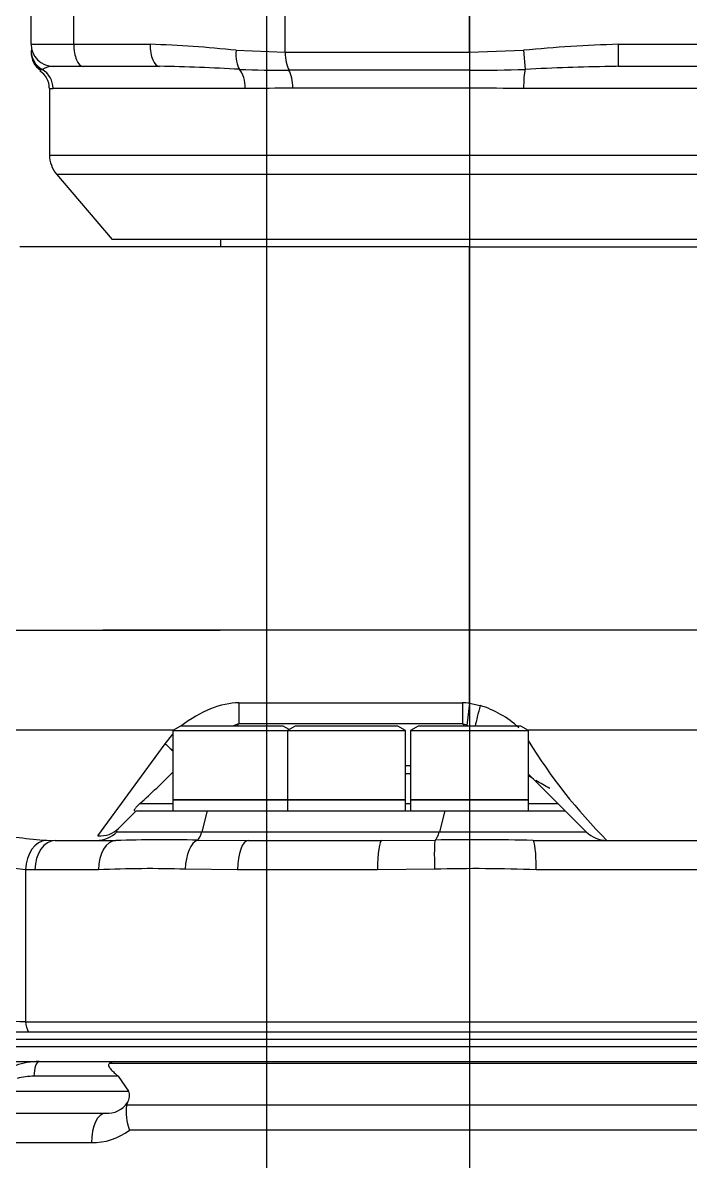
# Model space of a CAD drawing. Header units: millimetres. Extents: x 10462777 to 22643323, y 453826 to 1389191.
# Drawn here: x 11299266.3 to 11299358.3, y 583361.3 to 583518.2 of the extents above; entities that cross this region are included whole.
import ezdxf

# ---------------------------------------------------------------- set-up
doc = ezdxf.new("R2010")
doc.units = ezdxf.units.MM
doc.header["$LTSCALE"] = 200
doc.header["$MEASUREMENT"] = 0
doc.linetypes.add('CENTER2', pattern=[1.125, 0.75, -0.125, 0.125, -0.125])
doc.linetypes.add('PHANTOM', pattern=[2.5, 1.25, -0.25, 0.25, -0.25, 0.25, -0.25])
doc.layers.get('0').update_dxf_attribs({"linetype": 'CONTINUOUS'})
for name, color, linetype in [('$DDT_AUDIT_GENERATED_(276)', 7, 'CONTINUOUS'), ('2', 2, 'CONTINUOUS'), ('A290-7324-X516', 7, 'CONTINUOUS'), ('A290-7329-X501', 7, 'CONTINUOUS'), ('A290-7329-X511', 7, 'CONTINUOUS'), ('DV1_DEFAULT', 7, 'CONTINUOUS'), ('LIBRL_A6-BA-10X3', 7, 'CONTINUOUS'), ('LIBRL_A97L-0001-', 7, 'CONTINUOUS'), ('LIBRL_A97L-0118-', 7, 'CONTINUOUS')]:
    doc.layers.add(name, color=color, linetype=linetype)
doc.layers.add('LAYOUT', color=8, linetype='CONTINUOUS', lineweight=25)

# ---------------------------------------------------------------- blocks, each defined once
blk = doc.blocks.new('r710ic')
at = {"layer": 'LAYOUT', "color": 3}
blk.add_circle((272041.37, 104232.63), 2050.12, dxfattribs=at)
blk = doc.blocks.new('A$C7DA30AB0')
at = {"layer": '$DDT_AUDIT_GENERATED_(276)', "color": 7, "linetype": 'Continuous', "ltscale": 25.4}
for p, q in [((4731.16, 2969.6, 0), (4555.76, 2969.6, 0)), ((4729.15, 2968.58, 0), (4555.17, 2968.58, 0))]:
    blk.add_line(p, q, dxfattribs=at)
at = {"layer": 'A290-7324-X516', "color": 7, "linetype": 'Continuous', "ltscale": 25.4}
blk.add_line((4609.12, 3079.83, 0), (4609.12, 3078.82, 0), dxfattribs=at)
at = {"layer": 'A290-7329-X501', "color": 7, "linetype": 'Continuous', "ltscale": 25.4}
for p, q in [((4643.46, 3078.82, 0), (4581.47, 3078.82, 0)), ((4643.46, 3078.82, 0), (4688.16, 3078.82, 0)), ((4643.46, 3015.93, 0), (4643.46, 3078.82, 0)), ((4611.66, 3015.99, 0), (4642.5, 3015.99, 0)), ((4611.66, 3015.99, 0), (4611.66, 3013.11, 0)), ((4642.5, 3015.99, 0), (4642.5, 3013.11, 0)), ((4643.46, 3015.93, 0), (4643.1, 3012.89, 0)), ((4643.46, 3015.93, 0), (4644.92, 3015.63, 0)), ((4611.66, 3013.11, 0), (4611.33, 3012.78, 0)), ((4642.5, 3013.11, 0), (4611.66, 3013.11, 0)), ((4642.83, 3012.78, 0), (4642.5, 3013.11, 0)), ((4643.35, 3012.78, 0), (4643.1, 3012.89, 0)), ((4574.62, 3012.27, 0), (4602.74, 3012.27, 0)), ((4601.51, 3010.36, 0), (4602.57, 3011.68, 0)), ((4651.41, 3012.27, 0), (4678.11, 3012.27, 0)), ((4592.2, 2997.67, 0), (4601.51, 3010.36, 0)), ((4634.63, 3007.37, 0), (4635.33, 3007.37, 0)), ((4651.59, 3006.17, 0), (4652.47, 3005.3, 0)), ((4655.65, 3002.11, 0), (4652.47, 3005.3, 0)), ((4598.01, 3002.11, 0), (4602.57, 3002.11, 0)), ((4634.63, 3002.11, 0), (4635.33, 3002.11, 0)), ((4651.59, 3002.11, 0), (4655.65, 3002.11, 0)), ((4655.65, 3002.11, 0), (4656.67, 3001.09, 0)), ((4597.49, 3001.09, 0), (4595.08, 2998.69, 0)), ((4597.49, 3001.09, 0), (4607.28, 3001.09, 0)), ((4607.28, 3001.09, 0), (4606.53, 2998.22, 0)), ((4607.28, 3001.09, 0), (4640.04, 3001.09, 0)), ((4640.04, 3001.09, 0), (4639.3, 2998.22, 0)), ((4640.04, 3001.09, 0), (4656.67, 3001.09, 0)), ((4656.67, 3001.09, 0), (4659.54, 2998.22, 0)), ((4585.11, 2997.06, 0), (4586.34, 2997.03, 0)), ((4586.34, 2997.03, 0), (4594.7, 2997.03, 0)), ((4594.84, 2998.22, 0), (4606.53, 2998.22, 0)), ((4605.94, 2997.08, 0), (4612.97, 2997.03, 0)), ((4606.53, 2998.22, 0), (4639.3, 2998.22, 0)), ((4612.97, 2997.03, 0), (4631.37, 2997.03, 0)), ((4631.37, 2997.03, 0), (4638.71, 2997.08, 0)), ((4639.3, 2998.22, 0), (4659.54, 2998.22, 0)), ((4652.23, 2997.03, 0), (4710.39, 2997.03, 0)), ((4583.53, 2992.97, 0), (4582.24, 2993, 0)), ((4582.24, 2993, 0), (4582.24, 2972.05, 0)), ((4592.31, 2992.97, 0), (4583.53, 2992.97, 0)), ((4611.48, 2992.97, 0), (4604.27, 2993.06, 0)), ((4630.78, 2992.97, 0), (4611.48, 2992.97, 0)), ((4638.64, 2993.06, 0), (4630.78, 2992.97, 0)), ((4713.67, 2992.97, 0), (4652.66, 2992.97, 0)), ((4582.24, 2972.05, 0), (4730.33, 2972.05, 0)), ((4582.66, 2970.61, 0), (4576.82, 2970.61, 0)), ((4729.73, 2970.61, 0), (4582.66, 2970.61, 0))]:
    blk.add_line(p, q, dxfattribs=at)
for centre, radius, start, end in [((4640.97, 3002.59, 0), 13.62, 47.1067, 73.1224), ((4714.9, 3049.62, 0), 74.3, 211.5141, 225.0574), ((4526.33, 3081.96, 0), 107.3, 311.9158, 315.2813), ((4650.34, 3003.17, 0), 3.01, 45.0243, 65.3972), ((4601.35, 2740.84, 0), 256.27, 88.9721, 91.4864), ((4644.24, 2628.08, 0), 369.04, 88.76, 90.8586), ((4662.42, 3001.09, 0), 4.06, 225, 270), ((4599.37, 2849.31, 0), 143.83, 88.048, 92.8141), ((4644.39, 2796.47, 0), 196.67, 87.5902, 91.6741), ((4583.43, 3025.55, 0), 53.51, 255.3266, 268.7286)]:
    blk.add_arc(centre, radius, start, end, dxfattribs=at)
for centre, major_axis, ratio, start_param, end_param in [((4606.63, 3005.93, 0), (-8.71, -8.71), 0.57735, 3.665191, 4.486711), ((4647.52, 3005.93, 0), (-8.71, 8.71), 0.57735, 5.65194, 5.759587), ((4645.06, 3015.63, 0), (-1.02, -3.93), 0.03166, 4.720611, 5.529674), ((4606.63, 3005.93, 0), (7.05, 7.05), 0.305656, 0.523599, 0.675464), ((4647.52, 3005.93, 0), (-7.05, 7.05), 0.305656, 5.65194, 5.759587), ((4601.51, 3010.87, 0), (2.87, -2.87), 0.089046, 4.801201, 5.174896), ((4592.2, 3001.56, 0), (2.87, -2.87), 0.921515, 5.456964, 6.283185), ((4585.11, 2993, 0), (-0.25, -4.06), 0.704045, 3.228913, 4.755755), ((4586.34, 2992.97, 0), (0, -4.06), 0.689877, 3.141593, 4.712389), ((4592.01, 3001.09, 0), (0, 4.06), 0.985723, 3.141593, 3.926991), ((4594.7, 2992.97, 0), (0, -4.06), 0.58887, 3.141593, 4.712389), ((4606.1, 2993.06, 0), (-0.14, -4.06), 0.450971, 3.30288, 4.727919), ((4605.79, 3001.09, 0), (0, -4.06), 0.258819, 0.148938, 0.785398), ((4612.97, 2992.97, 0), (0, -4.06), 0.368205, 3.141593, 4.712389), ((4631.37, 2992.97, 0), (0, -4.06), 0.145997, 3.141593, 4.712389), ((4638.87, 2993.06, 0), (-0.13, 4.06), 0.055452, 0.144051, 1.569089), ((4638.55, 3001.09, 0), (0, -4.06), 0.258819, 0.148938, 0.785398), ((4652.23, 2992.97, 0), (0, -4.06), 0.105863, 1.570796, 3.141593), ((4583.68, 2972.05, 0), (0, -2.03), 0.704717, 4.712389, 5.498365)]:
    blk.add_ellipse(centre, major_axis=major_axis, ratio=ratio, start_param=start_param, end_param=end_param, dxfattribs=at)
for points, knots in [([(4634.61, 3006.27, 0), (4634.69, 3006.27, 0), (4634.78, 3006.27, 0), (4635.01, 3006.26, 0), (4635.16, 3006.25, 0), (4635.31, 3006.25, 0)], [0.48500207, 0.48500207, 0.48500207, 0.48500207, 0.5, 0.5, 0.52579168, 0.52579168, 0.52579168, 0.52579168]), ([(4597.31, 3001.09, 0), (4597.25, 3001.09, 0), (4597.24, 3001.14, 0), (4597.27, 3001.25, 0), (4597.28, 3001.29, 0), (4597.33, 3001.37, 0), (4597.36, 3001.42, 0), (4597.47, 3001.57, 0), (4597.56, 3001.67, 0), (4597.76, 3001.89, 0), (4597.88, 3002, 0), (4598.01, 3002.11, 0)], [0, 0, 0, 0, 0.25, 0.25, 0.375, 0.375, 0.5, 0.5, 0.75, 0.75, 1, 1, 1, 1]), ([(4568.88, 2999.36, 0), (4570.36, 2999.19, 0), (4571.81, 2998.97, 0), (4574.64, 2998.53, 0), (4576.02, 2998.29, 0), (4578.74, 2997.83, 0), (4580.06, 2997.61, 0), (4582.66, 2997.26, 0), (4583.91, 2997.12, 0), (4585.11, 2997.06, 0)], [0, 0, 0, 0, 0.25, 0.25, 0.5, 0.5, 0.75, 0.75, 1, 1, 1, 1]), ([(4595.08, 2998.69, 0), (4594.93, 2998.54, 0), (4594.83, 2998.42, 0), (4594.77, 2998.3, 0), (4594.76, 2998.27, 0), (4594.78, 2998.23, 0), (4594.8, 2998.22, 0), (4594.84, 2998.22, 0)], [0, 0, 0, 0, 0.5, 0.5, 0.75, 0.75, 1, 1, 1, 1]), ([(4582.24, 2993, 0), (4581.28, 2993.07, 0), (4580.26, 2993.22, 0), (4578.14, 2993.63, 0), (4577.04, 2993.88, 0), (4575.3, 2994.3, 0), (4574.72, 2994.44, 0), (4573.53, 2994.73, 0), (4572.92, 2994.87, 0), (4571.09, 2995.3, 0), (4569.83, 2995.58, 0), (4568.53, 2995.81, 0)], [0, 0, 0, 0, 0.25, 0.25, 0.5, 0.5, 0.625, 0.625, 0.75, 0.75, 1, 1, 1, 1])]:
    blk.add_open_spline(points, degree=3, knots=knots, dxfattribs=at)
at = {"layer": 'A290-7329-X511', "color": 7, "linetype": 'Continuous', "ltscale": 25.4}
for p, q in [((4583.01, 3106.76, 0), (4583.01, 3129.11, 0)), ((4588.9, 3106.76, 0), (4588.9, 3129.11, 0)), ((4618.04, 3105.66, 0), (4618.04, 3129.11, 0)), ((4643.46, 3105.66, 0), (4643.46, 3129.11, 0)), ((4583.01, 3106.76, 0), (4588.9, 3106.76, 0)), ((4588.9, 3106.76, 0), (4599.42, 3106.76, 0)), ((4663.98, 3106.76, 0), (4738.7, 3106.76, 0)), ((4663.98, 3106.76, 0), (4663.98, 3103.71, 0)), ((4611.27, 3105.93, 0), (4618.04, 3105.66, 0)), ((4618.04, 3105.66, 0), (4643.46, 3105.66, 0)), ((4643.46, 3105.66, 0), (4650.92, 3105.93, 0)), ((4643.46, 3105.66, 0), (4643.46, 3103.18, 0)), ((4650.92, 3105.93, 0), (4651.12, 3103.29, 0)), ((4590.18, 3103.71, 0), (4586.06, 3103.71, 0)), ((4600.7, 3103.71, 0), (4590.18, 3103.71, 0)), ((4738.7, 3103.71, 0), (4663.98, 3103.71, 0)), ((4643.46, 3103.18, 0), (4618.57, 3103.18, 0)), ((4643.46, 3103.18, 0), (4643.46, 3100.71, 0)), ((4585.55, 3100.7, 0), (4585.55, 3091.49, 0)), ((4612.54, 3100.66, 0), (4586.03, 3100.66, 0)), ((4643.46, 3100.71, 0), (4619.1, 3100.71, 0)), ((4692.47, 3100.66, 0), (4650.92, 3100.66, 0)), ((4585.55, 3091.49, 0), (4692.47, 3091.49, 0)), ((4586.52, 3088.86, 0), (4691.14, 3088.86, 0)), ((4586.52, 3088.86, 0), (4594.18, 3079.83, 0)), ((4692.74, 3079.83, 0), (4594.18, 3079.83, 0)), ((4548.04, 2966.55, 0), (4584.1, 2966.55, 0)), ((4584.1, 2966.55, 0), (4594.51, 2966.55, 0)), ((4713.3, 2966.27, 0), (4593.8, 2966.27, 0)), ((4594.51, 2966.55, 0), (4712.56, 2966.55, 0)), ((4595.03, 2964.52, 0), (4583.4, 2964.52, 0)), ((4595.03, 2964.52, 0), (4596.46, 2962.49, 0)), ((4576.44, 2962.49, 0), (4596.46, 2962.49, 0)), ((4596.31, 2960.89, 0), (4596.18, 2960.61, 0)), ((4574.19, 2959.44, 0), (4593.27, 2959.44, 0)), ((4596.18, 2960.61, 0), (4697.05, 2960.61, 0)), ((4698.06, 2957.1, 0), (4596.57, 2957.1, 0)), ((4591.33, 2955.37, 0), (4571.5, 2955.37, 0))]:
    blk.add_line(p, q, dxfattribs=at)
for centre, radius, start, end in [((4586.06, 3106.76, 0), 3.05, 180, 270), ((4595.01, 2959.05, 0), 147.77, 83.6819, 88.2879), ((4668.83, 2927.54, 0), 179.28, 91.5525, 95.7351), ((4586.06, 3105.66, 0), 3.05, 180.0671, 234.8395), ((4586.11, 3100.53, 0), 3.18, 90.875, 119.646), ((4595.31, 2814.21, 0), 289.56, 86.7487, 88.9323), ((4669.67, 2728.6, 0), 375.16, 91.0377, 92.8344), ((4669.67, 2728.6, 0), 375.16, 90.8692, 91.0377), ((4582.74, 3100.72, 0), 2.78, 359.7426, 57.7843), ((4583.68, 3104.85, 0), 1.77, 289.6429, 298.6597), ((4618.05, 3277.52, 0), 174.34, 267.9219, 270.1699), ((4644, 3324.59, 0), 221.41, 269.8617, 271.843), ((4586.03, 3103.42, 0), 2.76, 259.9085, 269.995), ((4627.67, 1275.27, 0), 1825.45, 90.26896, 90.47505), ((4631.99, 440.57, 0), 2660.16, 89.59226, 89.75296), ((4589.61, 3091.49, 0), 4.06, 180, 220.3645), ((4583.92, 2957.99, 0), 8.56, 88.8116, 110.7516), ((4594.53, 2965.46, 0), 1.09, 91.1455, 131.6701), ((4583.22, 2956.16, 0), 8.36, 88.7562, 104.8415), ((4594.71, 2961.85, 0), 1.86, 328.9828, 20.1256), ((4593.53, 2962.8, 0), 3.37, 265.6777, 325.5179), ((4603.32, 2959.63, 0), 7.2, 172.1479, 200.5284), ((4591.53, 2963.57, 0), 8.19, 268.5345, 307.9475)]:
    blk.add_arc(centre, radius, start, end, dxfattribs=at)
for centre, major_axis, ratio, start_param, end_param in [((4590.18, 3106.76, 0), (0, 3.05), 0.420575, 1.570796, 3.141593), ((4600.7, 3106.76, 0), (0, 3.05), 0.420575, 1.570796, 3.141593), ((4586.06, 3105.93, 0), (-3.05, 0), 0.997183, 0, 1.047198), ((4612.55, 3105.93, 0), (-0.25, -3.04), 0.41939, 4.747145, 5.794342), ((4619.32, 3105.66, 0), (0, -3.05), 0.420575, 4.712389, 5.660359), ((4583.01, 3100.66, 0), (0, 3.05), 0.991667, 4.712389, 5.754728), ((4610.91, 3100.66, 0), (0, 3.05), 0.533952, 4.712389, 5.754728), ((4617.82, 3100.71, 0), (0, 3.05), 0.420575, 4.712389, 5.660359), ((4651.31, 3100.66, 0), (0, 3.05), 0.12883, 0.528457, 1.570796), ((4584.1, 2964.52, 0), (0, -2.03), 0.342531, 3.141593, 4.712389), ((4593.27, 2955.37, 0), (0, 4.06), 0.479573, 0, 1.570796)]:
    blk.add_ellipse(centre, major_axis=major_axis, ratio=ratio, start_param=start_param, end_param=end_param, dxfattribs=at)
blk.add_open_spline([(4593.8, 2966.27, 0), (4593.74, 2966.22, 0), (4593.71, 2966.17, 0), (4593.69, 2966.08, 0), (4593.69, 2966.03, 0), (4593.71, 2965.9, 0), (4593.75, 2965.82, 0), (4593.89, 2965.6, 0), (4594.02, 2965.46, 0), (4594.29, 2965.18, 0), (4594.43, 2965.05, 0), (4594.73, 2964.78, 0), (4594.88, 2964.65, 0), (4595.03, 2964.52, 0)], degree=3, knots=[0, 0, 0, 0, 0.0625, 0.0625, 0.125, 0.125, 0.25, 0.25, 0.5, 0.5, 0.75, 0.75, 1, 1, 1, 1], dxfattribs=at)
at = {"layer": 'DV1_DEFAULT', "color": 7, "linetype": 'CENTER2', "ltscale": 25.4}
blk.add_line((4643.46, 3176.51, 0), (4643.46, 2861.71, 0), dxfattribs=at)
at = {"layer": 'DV1_DEFAULT', "color": 1, "linetype": 'CENTER2', "ltscale": 7}
for p, q in [((5992.89, 3025.99, 0), (0, 3025.99, 0)), ((59.09, 3025.99, 0), (6051.98, 3025.99, 0))]:
    blk.add_line(p, q, dxfattribs=at)
at = {"layer": 'LAYOUT', "color": 6, "linetype": 'PHANTOM'}
blk.add_circle((3030.45, 3025.99, 0), 2693.02, dxfattribs=at)
at = {"layer": 'LIBRL_A6-BA-10X3', "color": 7, "linetype": 'Continuous', "ltscale": 25.4}
for p, q in [((4603.62, 3012.78, 0), (4602.57, 3012.17, 0)), ((4617.77, 3012.78, 0), (4603.62, 3012.78, 0)), ((4618.6, 3012.3, 0), (4617.77, 3012.78, 0)), ((4619.43, 3012.78, 0), (4618.37, 3012.17, 0)), ((4633.57, 3012.78, 0), (4619.43, 3012.78, 0)), ((4634.63, 3012.17, 0), (4633.57, 3012.78, 0)), ((4636.39, 3012.78, 0), (4635.33, 3012.17, 0)), ((4650.53, 3012.78, 0), (4636.39, 3012.78, 0)), ((4651.59, 3012.17, 0), (4650.53, 3012.78, 0)), ((4602.57, 3012.17, 0), (4602.57, 3002.62, 0)), ((4602.57, 3012.17, 0), (4618.37, 3012.17, 0)), ((4618.37, 3012.17, 0), (4618.37, 3002.62, 0)), ((4618.37, 3012.17, 0), (4634.63, 3012.17, 0)), ((4634.63, 3002.62, 0), (4634.63, 3012.17, 0)), ((4635.33, 3012.17, 0), (4635.33, 3002.62, 0)), ((4635.33, 3012.17, 0), (4651.59, 3012.17, 0)), ((4651.59, 3002.62, 0), (4651.59, 3012.17, 0)), ((4602.57, 3002.62, 0), (4618.37, 3002.62, 0)), ((4618.37, 3002.62, 0), (4634.63, 3002.62, 0)), ((4635.33, 3002.62, 0), (4651.59, 3002.62, 0))]:
    blk.add_line(p, q, dxfattribs=at)
at = {"layer": 'LIBRL_A97L-0001-', "color": 7, "linetype": 'Continuous', "ltscale": 25.4}
for p, q in [((4602.57, 3002.62, 0), (4602.57, 3001.09, 0)), ((4618.37, 3002.62, 0), (4602.57, 3002.62, 0)), ((4618.37, 3002.62, 0), (4618.37, 3001.09, 0)), ((4634.63, 3002.62, 0), (4618.37, 3002.62, 0)), ((4634.63, 3001.09, 0), (4634.63, 3002.62, 0)), ((4635.33, 3002.62, 0), (4635.33, 3001.09, 0)), ((4651.59, 3002.62, 0), (4635.33, 3002.62, 0)), ((4651.59, 3001.09, 0), (4651.59, 3002.62, 0))]:
    blk.add_line(p, q, dxfattribs=at)
at = {"layer": 'LIBRL_A97L-0118-', "color": 7, "linetype": 'Continuous', "ltscale": 25.4}
blk.add_arc((4062.8, 1969.84, 0), 1191.66, 60.22716, 60.33387, dxfattribs=at)

msp = doc.modelspace()

# ---------------------------------------------------------------- linework, layer by layer
at = {"layer": '2', "color": 252, "linetype": 'Continuous'}
msp.add_line((11299299.86081, 583780.2964, 0), (11299299.86081, 582942.82232, 0), dxfattribs=at)

# ---------------------------------------------------------------- block references
at = {"ltscale": 10}
msp.add_blockref('A$C7DA30AB0', (11294684.4077, 580408.4363, 0), dxfattribs=at)
at = {"layer": 'LAYOUT', "color": 2, "rotation": 270}
msp.add_blockref('r710ic', (11195875.24796, 856316.46559, 0), dxfattribs=at)

doc.saveas('drawing.dxf')
